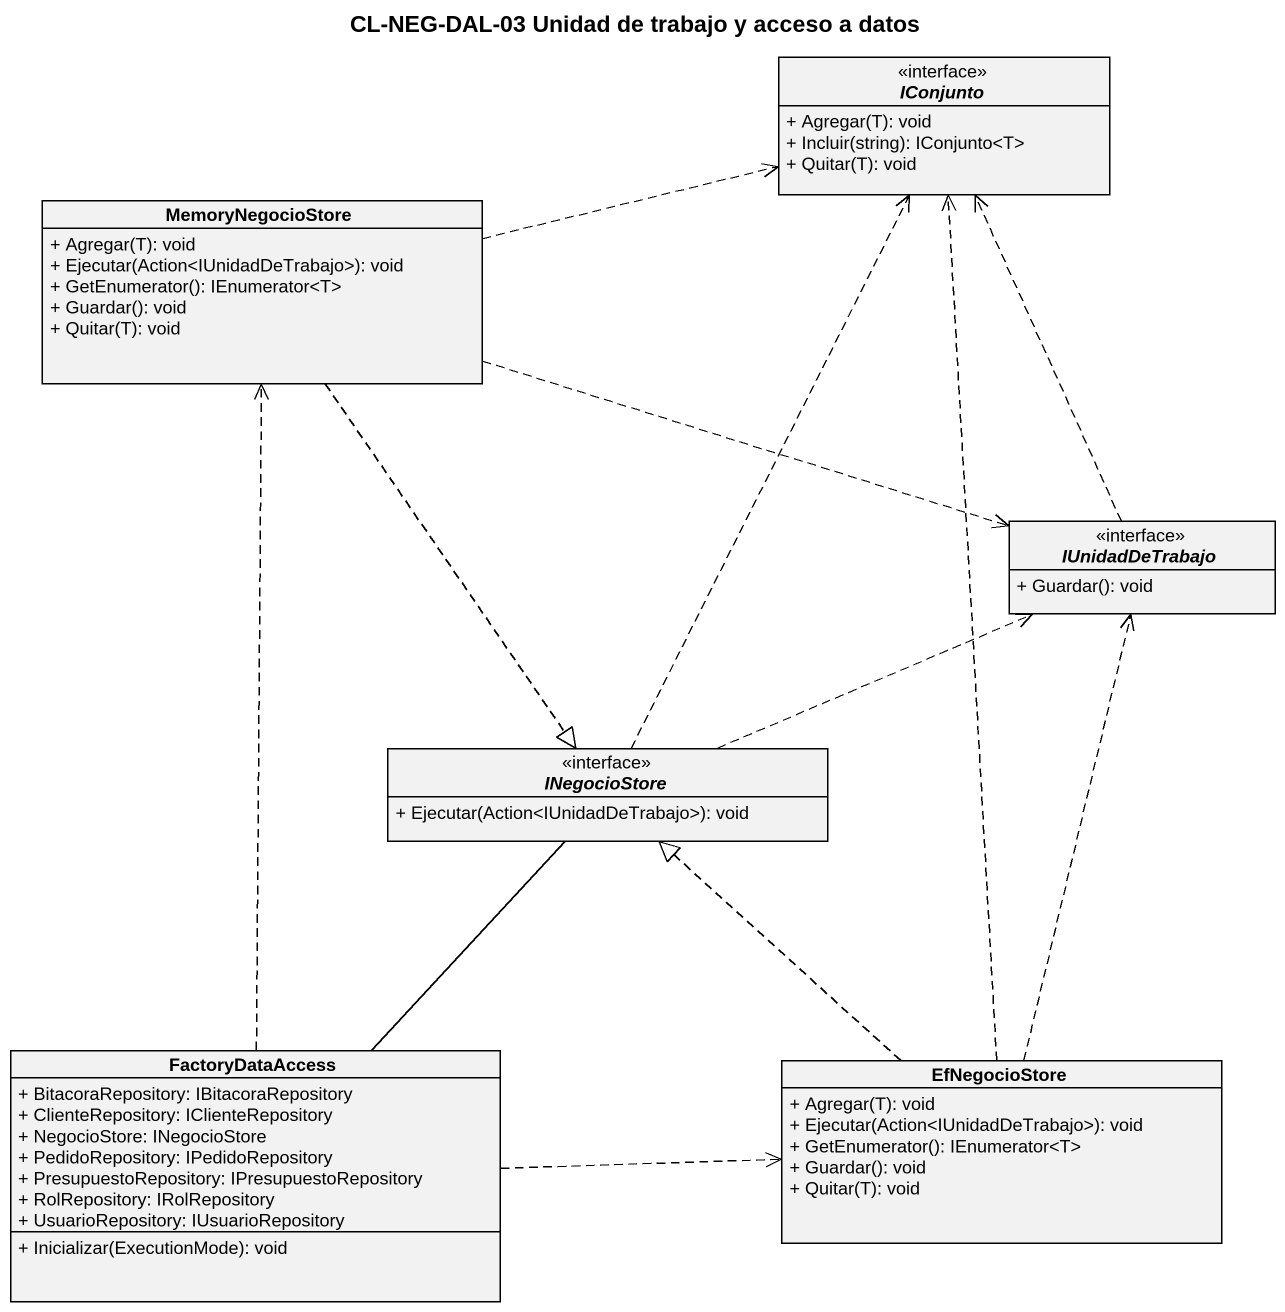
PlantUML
@startuml
title CL-NEG-DAL-03 Unidad de trabajo y acceso a datos
hide circle
hide empty members
skinparam classAttributeIconSize 0
interface IConjunto {
  + Agregar(T): void
  + Incluir(string): IConjunto<T>
  + Quitar(T): void
}
class MemoryNegocioStore {
  + Agregar(T): void
  + Ejecutar(Action<IUnidadDeTrabajo>): void
  + GetEnumerator(): IEnumerator<T>
  + Guardar(): void
  + Quitar(T): void
}
interface IUnidadDeTrabajo {
  + Guardar(): void
}
interface INegocioStore {
  + Ejecutar(Action<IUnidadDeTrabajo>): void
}
class FactoryDataAccess {
  + BitacoraRepository: IBitacoraRepository
  + ClienteRepository: IClienteRepository
  + NegocioStore: INegocioStore
  + PedidoRepository: IPedidoRepository
  + PresupuestoRepository: IPresupuestoRepository
  + RolRepository: IRolRepository
  + UsuarioRepository: IUsuarioRepository
  + Inicializar(ExecutionMode): void
}
class EfNegocioStore {
  + Agregar(T): void
  + Ejecutar(Action<IUnidadDeTrabajo>): void
  + GetEnumerator(): IEnumerator<T>
  + Guardar(): void
  + Quitar(T): void
}
MemoryNegocioStore .right.> IConjunto
MemoryNegocioStore .right.> IUnidadDeTrabajo
MemoryNegocioStore ..|> INegocioStore
IUnidadDeTrabajo .up.> IConjunto
INegocioStore .up.> IConjunto
INegocioStore .right.> IUnidadDeTrabajo
FactoryDataAccess .up.> MemoryNegocioStore
FactoryDataAccess -up- INegocioStore
FactoryDataAccess .right.> EfNegocioStore
EfNegocioStore .up.> IConjunto
EfNegocioStore .up.> IUnidadDeTrabajo
EfNegocioStore .up.|> INegocioStore
@enduml
